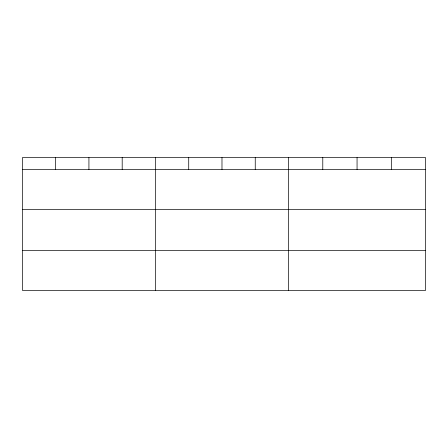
<?xml version="1.0" encoding="UTF-8"?>
<svg xmlns="http://www.w3.org/2000/svg" width="448" height="448" viewBox="0 0 448 448"><rect width="100%" height="100%" fill="white"/><g stroke="black" fill="none" stroke-linecap="round" stroke-linejoin="round"><path stroke-width="0.67" d="M425.6 209.367L425.6 157.634L22.4 157.634L22.4 290.366L425.6 290.366L425.6 209.367L22.4 209.367M22.4 169.473L425.6 169.473M22.4 250.471L425.6 250.471M391.328 157.634L391.328 169.473M357.056 157.634L357.056 169.473M322.784 157.634L322.784 169.473M288.512 157.634L288.512 290.366M255.248 157.634L255.248 169.473M221.984 157.634L221.984 169.473M188.72 157.634L188.72 169.473M155.456 157.634L155.456 290.366M122.192 157.634L122.192 169.473M88.928 157.634L88.928 169.473M55.664 157.634L55.664 169.473"/></g></svg>
